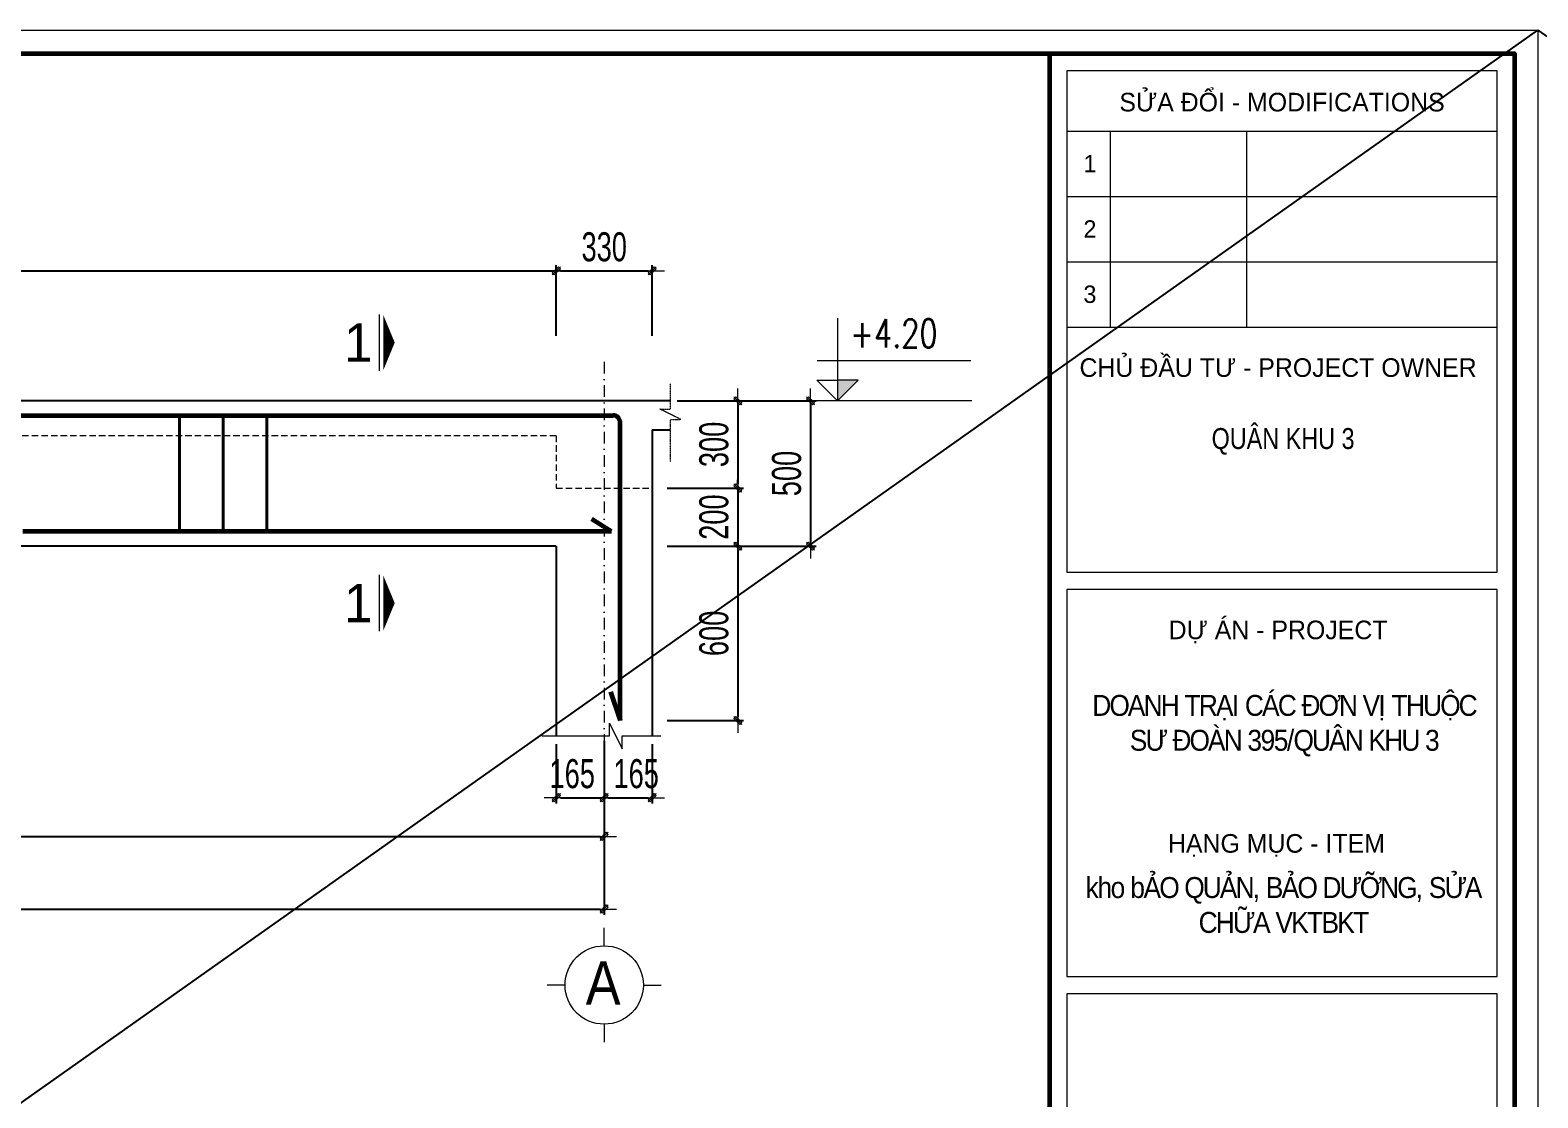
# Model space of a CAD drawing. Header units: millimetres. Extents: x -211129 to 461116, y -574633 to 115.
# Drawn here: x 116350 to 129316, y -540874 to -531691 of the extents above; entities that cross this region are included whole.
import ezdxf
from ezdxf.enums import TextEntityAlignment as Align

# ---------------------------------------------------------------- set-up
doc = ezdxf.new("R2010")
doc.units = ezdxf.units.MM
doc.header["$MEASUREMENT"] = 0
doc.header["$PDMODE"] = 32
doc.linetypes.add('DASHDOT', pattern=[1, 0.5, -0.25, 0, -0.25])
doc.linetypes.add('HIDDEN', pattern=[0.375, 0.25, -0.125])
doc.layers.get('Defpoints').update_dxf_attribs({"color": 1})
for name, color, linetype, lineweight in [('08. Net Text', 3, 'Continuous', 13), ('EG Text1', 3, 'Continuous', 20), ('Khac', 156, 'Continuous', 9), ('Khungten_LCDI', 7, 'Continuous', 5), ('KICHTHUOC', 8, 'Continuous', 18), ('LC Dim', 8, 'Continuous', 18), ('LC ISO', 153, 'Continuous', 13), ('LC Khac', 4, 'Continuous', 9), ('LC MANH DUT', 35, 'HIDDEN', 5), ('LC Net dam2', 6, 'Continuous', 40), ('LC Net dam3', 1, 'Continuous', 60), ('LC Net manh', 133, 'Continuous', 5), ('LC Net thay', 63, 'Continuous', 25), ('LC Net truc', 79, 'DASHDOT', 13), ('LC Text1', 3, 'Continuous', 20), ('MANH', 35, 'HIDDEN', 5)]:
    doc.layers.add(name, color=color, linetype=linetype, lineweight=lineweight)
doc.layers.add('KCS_Plotter', color=11, linetype='Continuous', plot=False)
doc.styles.add('EG Huy', font='vnsimli.shx', dxfattribs={"width": 0.75})
doc.styles.add('HOATBIF', font='hoatbif.shx', dxfattribs={"width": 0.7})
doc.styles.add('Khungten', font='VHAVAN.TTF', dxfattribs={"width": 0.9, "height": 5000})
doc.styles.add('LC 1', font='VHAVANB.TTF')
doc.styles.add('LC 3', font='vnsimli.shx', dxfattribs={"width": 0.75})
doc.styles.add('Text Khung Ten', font='VHAVAN.TTF')
doc.styles.add('Title', font='VHBLACK.TTF', dxfattribs={"width": 0.8})
doc.dimstyles.new('1-100', dxfattribs={"dimscale": 100, "dimtxt": 2.5, "dimasz": 0.35, "dimexe": 0.5, "dimexo": 0, "dimgap": 0.8, "dimtad": 1, "dimdec": 0, "dimzin": 0, "dimdsep": 46, "dimtxsty": 'HOATBIF', "dimblk1": 'DOT', "dimblk2": 'DOT', "dimsah": 1, "dimcen": -1, "dimdle": 1, "dimclrd": 256, "dimclre": 256, "dimclrt": 4, "dimadec": 3, "dimazin": 2, "dimtfac": 0.333333, "dimtdec": 0, "dimtix": 1, "dimtmove": 2, "dimatfit": 3, "dimldrblk": 'DOT', "dimfxl": 1, "dimtvp": 0.833333, "dimtolj": 1, "dimtzin": 0, "dimarcsym": 0})

# ---------------------------------------------------------------- blocks, each defined once
blk = doc.blocks.new('lcdi fix')
at = {"layer": 'Defpoints', "lineweight": 0}
blk.add_lwpolyline([(-1200, -14850), (-1200, 14850), (40800, 14850), (40800, -14850)], close=True, dxfattribs=at)
at = {"layer": 'Khungten_LCDI', "color": 5, "lineweight": 60}
blk.add_line((36600, 14650), (36600, -14650), dxfattribs=at)
at = {"layer": 'Khungten_LCDI', "color": 5, "lineweight": 25}
blk.add_line((40600, -14650), (40600, 14650), dxfattribs=at)
at = {"layer": 'Khungten_LCDI', "color": 9, "lineweight": 15}
for p, q in [((36750, 13981), (40450, 13981)), ((37123, 13981), (37123, 12297)), ((38293, 13981), (38293, 12297)), ((36750, 13420), (40450, 13420)), ((36750, 12858), (40450, 12858)), ((36750, 12297), (40450, 12297))]:
    blk.add_line(p, q, dxfattribs=at)
at = {"layer": 'Khungten_LCDI', "color": 5, "lineweight": 60}
blk.add_lwpolyline([(0, -14650), (0, 14650), (40600, 14650), (40600, -14650)], close=True, dxfattribs=at)
at = {"layer": 'Khungten_LCDI', "color": 9, "lineweight": 15}
for points in [[(36750, 10190), (40450, 10190), (40450, 14500), (36750, 14500)], [(36750, 6712), (40450, 6712), (40450, 10040), (36750, 10040)], [(36750, 2587), (40450, 2587), (40450, 6562), (36750, 6562)]]:
    blk.add_lwpolyline(points, close=True, dxfattribs=at)
at = {"color": 7, "style": 'Khungten'}
for s, p in [('söa ®æi - modifications', (38600, 14151)), ('chñ ®Çu t\xad - project owner', (38566, 11868)), ('dù ¸n - project', (38566, 9612)), ('h¹ng môc - item', (38552, 7776))]:
    blk.add_text(s, height=160, dxfattribs=at).set_placement(p, align=Align.CENTER)
at = {"color": 4, "char_height": 180, "attachment_point": 5, "style": 'Khungten'}
for s, insert, width in [('{\\f.VnArialH|b0|i0|c0|p34;\\W0.8;qu©n khu 3}', (38609, 11313), 2315.24), ('{\\f.VnArialH|b0|i0|c0|p34;\\W0.9;\\T0.9;doanh tr¹i c¸c ®¬n vÞ thuéc s\xad ®oµn 395/qu©n khu 3}', (38617, 8868), 3461.97), ('{\\f.VnArialH|b0|i0|c0|p34;\\T0.9;kho b\\fArial|b0|i0|c0|p34;ẢO QUẢN, BẢO DƯỠNG, SỬA CHỮA VKTBKT}', (38609, 7325), 3712.56)]:
    blk.add_mtext(s, dxfattribs=dict(at, insert=insert, width=width))
at = {"color": 7, "style": 'Khungten', "width": 0.8}
for tag, p in [('REVISION', (39499, -10746)), ('NGAYHT', (39546, -11609))]:
    blk.add_attdef(tag, text='', height=200, dxfattribs=at).set_placement(p, align=Align.CENTER)
at = {"layer": '08. Net Text', "color": 7, "style": 'Text Khung Ten'}
blk.add_text('1', height=150, dxfattribs=at).set_placement((36892, 13627))
at = {"layer": '08. Net Text', "color": 7, "ltscale": 2, "style": 'Text Khung Ten'}
for s, p in [('2', (36892, 13065)), ('3', (36892, 12504))]:
    blk.add_text(s, height=150, dxfattribs=at).set_placement(p)
at = {"layer": 'LC Text1', "color": 3, "style": 'LC 1', "width": 1.834006}
for tag, p, p2 in [('TENBANVE1', (36913, -8886), (40339, -8886)), ('TENBANVE2', (36913, -9562), (40339, -9562))]:
    blk.add_attdef(tag, text='', height=250, dxfattribs=at).set_placement(p, p2, align=Align.FIT)
at = {"layer": 'LC Text1', "style": 'Title', "width": 0.7}
blk.add_attdef('SOBANVE', text='', height=250, dxfattribs=at).set_placement((39562, -13896), align=Align.CENTER)
blk = doc.blocks.new('CT')
at = {"layer": 'LC Khac'}
blk.add_hatch(color=252, dxfattribs=at).paths.add_polyline_path([(3.25, 1.6), (1.64, 1.6), (1.64, 0)])
at = {"layer": 'LC Khac', "color": 9, "ltscale": 50}
for p, q in [((0.05, 3.14), (12, 3.14)), ((12.09, 0), (0, 0))]:
    blk.add_line(p, q, dxfattribs=at)
for points in [[(1.64, 6.43), (1.64, 0)], [(1.64, 0), (0.03, 1.6), (1.64, 1.6)], [(1.64, 0), (3.25, 1.6), (1.64, 1.6)]]:
    blk.add_lwpolyline(points, dxfattribs=at)
at = {"layer": 'LC Khac', "color": 3, "style": 'LC 3', "width": 0.75}
blk.add_attdef('CT', (1.91, 3.5), '', height=2.2, dxfattribs=at)
blk = doc.blocks.new('TTRUC')
at = {"layer": 'LC ISO'}
for p, q in [((0, 6.95), (0, 10.13)), ((-6.95, 0), (-10.13, 0)), ((6.95, 0), (10.13, 0)), ((0, -6.95), (0, -10.13))]:
    blk.add_line(p, q, dxfattribs=at)
at = {"layer": 'LC Net manh'}
blk.add_circle((0, 0), 6.95, dxfattribs=at)
blk = doc.blocks.new('DOT')
at = {"layer": 'LC Dim'}
blk.add_line((-3, 0), (3, 0), dxfattribs=at)
at = {"layer": 'LC Dim', "color": 4}
blk.add_line((-1, -1), (1, 1), dxfattribs=at)
blk.add_lwpolyline([(0.5, 1), (-1, -0.5), (-0.5, -1), (1, 0.5)], close=True, dxfattribs=at)
blk = doc.blocks.new('*D1278')
at = {"layer": 'Defpoints', "color": 0, "ltscale": 2, "transparency": 16777216}
for p in [(120875, -537831), (121287, -537831), (121287, -538292)]:
    blk.add_point(p, dxfattribs=at)
at = {"layer": 'LC Dim', "lineweight": -2, "ltscale": 2, "transparency": 16777216}
for p, q in [((120875, -537831), (120875, -538342)), ((121287, -537831), (121287, -538342)), ((120910, -538292), (121252, -538292))]:
    blk.add_line(p, q, dxfattribs=at)
at = {"layer": 'LC Dim', "lineweight": -2, "ltscale": 2, "transparency": 16777216, "xscale": 35, "yscale": 35, "zscale": 35, "rotation": 180}
blk.add_blockref('DOT', (120875, -538292), dxfattribs=at)
at = {"layer": 'LC Dim', "lineweight": -2, "ltscale": 2, "transparency": 16777216, "xscale": 35, "yscale": 35, "zscale": 35}
blk.add_blockref('DOT', (121287, -538292), dxfattribs=at)
at = {"layer": 'LC Dim', "color": 4, "ltscale": 2, "transparency": 16777216, "insert": (121012, -538087), "char_height": 250, "attachment_point": 5, "style": 'HOATBIF'}
blk.add_mtext('\\A1;165', dxfattribs=at)
blk = doc.blocks.new('_Dot')
at = {"color": 0, "linetype": 'ByBlock', "lineweight": -2}
blk.add_line((-0.5, 0), (-1, 0), dxfattribs=at)
at = {"color": 0, "linetype": 'ByBlock', "const_width": 0.5}
blk.add_lwpolyline([(-0.25, 0, 1), (0.25, 0, 1)], format="xyb", close=True, dxfattribs=at)
blk = doc.blocks.new('*D1279')
at = {"layer": 'Defpoints', "color": 0, "ltscale": 2, "transparency": 16777216}
for p in [(121287, -537831), (121700, -537831), (121700, -538292)]:
    blk.add_point(p, dxfattribs=at)
at = {"layer": 'LC Dim', "lineweight": -2, "ltscale": 2, "transparency": 16777216}
for p, q in [((121287, -537831), (121287, -538342)), ((121700, -537831), (121700, -538342)), ((121322, -538292), (121665, -538292))]:
    blk.add_line(p, q, dxfattribs=at)
at = {"layer": 'LC Dim', "lineweight": -2, "ltscale": 2, "transparency": 16777216, "xscale": 35, "yscale": 35, "zscale": 35, "rotation": 180}
blk.add_blockref('DOT', (121287, -538292), dxfattribs=at)
at = {"layer": 'LC Dim', "lineweight": -2, "ltscale": 2, "transparency": 16777216, "xscale": 35, "yscale": 35, "zscale": 35}
blk.add_blockref('DOT', (121700, -538292), dxfattribs=at)
at = {"layer": 'LC Dim', "color": 4, "ltscale": 2, "transparency": 16777216, "insert": (121562, -538087), "char_height": 250, "attachment_point": 5, "style": 'HOATBIF'}
blk.add_mtext('\\A1;165', dxfattribs=at)
blk = doc.blocks.new('*D1282')
at = {"layer": 'Defpoints', "color": 0, "ltscale": 2, "transparency": 16777216}
for p in [(106287, -537803), (121287, -537803), (121287, -538625)]:
    blk.add_point(p, dxfattribs=at)
at = {"layer": 'LC Dim', "lineweight": -2, "ltscale": 2, "transparency": 16777216}
for p, q in [((106287, -537803), (106287, -538675)), ((121287, -537803), (121287, -538675)), ((106322, -538625), (121252, -538625))]:
    blk.add_line(p, q, dxfattribs=at)
at = {"layer": 'LC Dim', "lineweight": -2, "ltscale": 2, "transparency": 16777216, "xscale": 35, "yscale": 35, "zscale": 35, "rotation": 180}
blk.add_blockref('DOT', (106287, -538625), dxfattribs=at)
at = {"layer": 'LC Dim', "lineweight": -2, "ltscale": 2, "transparency": 16777216, "xscale": 35, "yscale": 35, "zscale": 35}
blk.add_blockref('DOT', (121287, -538625), dxfattribs=at)
at = {"layer": 'LC Dim', "color": 4, "ltscale": 2, "transparency": 16777216, "insert": (113787, -538420), "char_height": 250, "attachment_point": 5, "style": 'HOATBIF'}
blk.add_mtext('\\A1;6000', dxfattribs=at)
blk = doc.blocks.new('*D1283')
at = {"layer": 'Defpoints', "color": 0, "ltscale": 2, "transparency": 16777216}
for p in [(106287, -537803), (121287, -537803), (121287, -539250)]:
    blk.add_point(p, dxfattribs=at)
at = {"layer": 'LC Dim', "lineweight": -2, "ltscale": 2, "transparency": 16777216}
for p, q in [((106287, -537803), (106287, -539300)), ((121287, -537803), (121287, -539300)), ((106322, -539250), (121252, -539250))]:
    blk.add_line(p, q, dxfattribs=at)
at = {"layer": 'LC Dim', "lineweight": -2, "ltscale": 2, "transparency": 16777216, "xscale": 35, "yscale": 35, "zscale": 35, "rotation": 180}
blk.add_blockref('DOT', (106287, -539250), dxfattribs=at)
at = {"layer": 'LC Dim', "lineweight": -2, "ltscale": 2, "transparency": 16777216, "xscale": 35, "yscale": 35, "zscale": 35}
blk.add_blockref('DOT', (121287, -539250), dxfattribs=at)
at = {"layer": 'LC Dim', "color": 4, "ltscale": 2, "transparency": 16777216, "insert": (113787, -539045), "char_height": 250, "attachment_point": 5, "style": 'HOATBIF'}
blk.add_mtext('\\A1;6000', dxfattribs=at)
blk = doc.blocks.new('*D1285')
at = {"layer": 'Defpoints', "color": 0, "ltscale": 2, "transparency": 16777216}
for p in [(121914, -534879), (121914, -535629), (122436, -535629)]:
    blk.add_point(p, dxfattribs=at)
at = {"layer": 'LC Dim', "lineweight": -2, "ltscale": 2, "transparency": 16777216}
for p, q in [((121914, -534879), (122486, -534879)), ((122436, -534914), (122436, -535594)), ((121914, -535629), (122486, -535629))]:
    blk.add_line(p, q, dxfattribs=at)
at = {"layer": 'LC Dim', "lineweight": -2, "ltscale": 2, "transparency": 16777216, "xscale": 35, "yscale": 35, "zscale": 35}
for p, rotation in [((122436, -534879), 90), ((122436, -535629), 270)]:
    blk.add_blockref('DOT', p, dxfattribs=dict(at, rotation=rotation))
at = {"layer": 'LC Dim', "color": 4, "ltscale": 2, "transparency": 16777216, "insert": (122231, -535254), "char_height": 250, "attachment_point": 5, "rotation": 90, "style": 'HOATBIF'}
blk.add_mtext('\\A1;300', dxfattribs=at)
blk = doc.blocks.new('*D1286')
at = {"layer": 'Defpoints', "color": 0, "ltscale": 2, "transparency": 16777216}
for p in [(121827, -535629), (121827, -536129), (122436, -536129)]:
    blk.add_point(p, dxfattribs=at)
at = {"layer": 'LC Dim', "lineweight": -2, "ltscale": 2, "transparency": 16777216}
for p, q in [((121827, -535629), (122486, -535629)), ((122436, -535594), (122436, -535559)), ((122436, -535629), (122436, -536129)), ((121827, -536129), (122486, -536129)), ((122436, -536164), (122436, -536199))]:
    blk.add_line(p, q, dxfattribs=at)
at = {"layer": 'LC Dim', "lineweight": -2, "ltscale": 2, "transparency": 16777216, "xscale": 35, "yscale": 35, "zscale": 35}
for p, rotation in [((122436, -535629), 270), ((122436, -536129), 90)]:
    blk.add_blockref('DOT', p, dxfattribs=dict(at, rotation=rotation))
at = {"layer": 'LC Dim', "color": 4, "ltscale": 2, "transparency": 16777216, "insert": (122231, -535879), "char_height": 250, "attachment_point": 5, "rotation": 90, "style": 'HOATBIF'}
blk.add_mtext('\\A1;200', dxfattribs=at)
blk = doc.blocks.new('*D1287')
at = {"layer": 'Defpoints', "color": 0, "ltscale": 2, "transparency": 16777216}
for p in [(121827, -536129), (121827, -537629), (122436, -537629)]:
    blk.add_point(p, dxfattribs=at)
at = {"layer": 'LC Dim', "lineweight": -2, "ltscale": 2, "transparency": 16777216}
for p, q in [((121827, -536129), (122486, -536129)), ((122436, -536164), (122436, -537594)), ((121827, -537629), (122486, -537629))]:
    blk.add_line(p, q, dxfattribs=at)
at = {"layer": 'LC Dim', "lineweight": -2, "ltscale": 2, "transparency": 16777216, "xscale": 35, "yscale": 35, "zscale": 35}
for p, rotation in [((122436, -536129), 90), ((122436, -537629), 270)]:
    blk.add_blockref('DOT', p, dxfattribs=dict(at, rotation=rotation))
at = {"layer": 'LC Dim', "color": 4, "ltscale": 2, "transparency": 16777216, "insert": (122231, -536879), "char_height": 250, "attachment_point": 5, "rotation": 90, "style": 'HOATBIF'}
blk.add_mtext('\\A1;600', dxfattribs=at)
blk = doc.blocks.new('*D1288')
at = {"layer": 'Defpoints', "color": 0, "ltscale": 2, "transparency": 16777216}
for p in [(121914, -534879), (121914, -536129), (123061, -536129)]:
    blk.add_point(p, dxfattribs=at)
at = {"layer": 'LC Dim', "lineweight": -2, "ltscale": 2, "transparency": 16777216}
for p, q in [((121914, -534879), (123111, -534879)), ((123061, -534914), (123061, -536094)), ((121914, -536129), (123111, -536129))]:
    blk.add_line(p, q, dxfattribs=at)
at = {"layer": 'LC Dim', "lineweight": -2, "ltscale": 2, "transparency": 16777216, "xscale": 35, "yscale": 35, "zscale": 35}
for p, rotation in [((123061, -534879), 90), ((123061, -536129), 270)]:
    blk.add_blockref('DOT', p, dxfattribs=dict(at, rotation=rotation))
at = {"layer": 'LC Dim', "color": 4, "ltscale": 2, "transparency": 16777216, "insert": (122856, -535504), "char_height": 250, "attachment_point": 5, "rotation": 90, "style": 'HOATBIF'}
blk.add_mtext('\\A1;500', dxfattribs=at)
blk = doc.blocks.new('*D1290')
at = {"layer": 'Defpoints', "color": 0, "ltscale": 2, "transparency": 16777216}
for p in [(120875, -533761), (106700, -534319), (120875, -534319)]:
    blk.add_point(p, dxfattribs=at)
at = {"layer": 'LC Dim', "lineweight": -2, "ltscale": 2, "transparency": 16777216}
for p, q in [((106700, -534319), (106700, -533711)), ((106735, -533761), (120840, -533761)), ((120875, -534319), (120875, -533711))]:
    blk.add_line(p, q, dxfattribs=at)
at = {"layer": 'LC Dim', "lineweight": -2, "ltscale": 2, "transparency": 16777216, "xscale": 35, "yscale": 35, "zscale": 35, "rotation": 180}
blk.add_blockref('DOT', (106700, -533761), dxfattribs=at)
at = {"layer": 'LC Dim', "lineweight": -2, "ltscale": 2, "transparency": 16777216, "xscale": 35, "yscale": 35, "zscale": 35}
blk.add_blockref('DOT', (120875, -533761), dxfattribs=at)
at = {"layer": 'LC Dim', "color": 4, "ltscale": 2, "transparency": 16777216, "insert": (113787, -533556), "char_height": 250, "attachment_point": 5, "style": 'HOATBIF'}
blk.add_mtext('\\A1;5670', dxfattribs=at)
blk = doc.blocks.new('*D1291')
at = {"layer": 'Defpoints', "color": 0, "ltscale": 2, "transparency": 16777216}
for p in [(121700, -533761), (120875, -534319), (121700, -534319)]:
    blk.add_point(p, dxfattribs=at)
at = {"layer": 'LC Dim', "lineweight": -2, "ltscale": 2, "transparency": 16777216}
for p, q in [((120875, -534319), (120875, -533711)), ((120910, -533761), (121665, -533761)), ((121700, -534319), (121700, -533711))]:
    blk.add_line(p, q, dxfattribs=at)
at = {"layer": 'LC Dim', "lineweight": -2, "ltscale": 2, "transparency": 16777216, "xscale": 35, "yscale": 35, "zscale": 35, "rotation": 180}
blk.add_blockref('DOT', (120875, -533761), dxfattribs=at)
at = {"layer": 'LC Dim', "lineweight": -2, "ltscale": 2, "transparency": 16777216, "xscale": 35, "yscale": 35, "zscale": 35}
blk.add_blockref('DOT', (121700, -533761), dxfattribs=at)
at = {"layer": 'LC Dim', "color": 4, "ltscale": 2, "transparency": 16777216, "insert": (121287, -533556), "char_height": 250, "attachment_point": 5, "style": 'HOATBIF'}
blk.add_mtext('\\A1;330', dxfattribs=at)

msp = doc.modelspace()

# ---------------------------------------------------------------- linework, layer by layer
at = {"layer": 'KCS_Plotter', "ltscale": 250}
for p, q in [((87316.3, -561391.2), (129316.3, -531691.2)), ((129316.3, -531691.2), (171316.3, -561391.2))]:
    msp.add_line(p, q, dxfattribs=at)
at = {"layer": 'LC Dim', "ltscale": 2}
msp.add_lwpolyline([(120749.7, -537760.8), (121331.3, -537760.8), (121331.3, -537650.8), (121441.3, -537870.8), (121441.3, -537760.8), (121772.9, -537760.8)], dxfattribs=at)
at = {"layer": 'LC Khac', "color": 1, "ltscale": 2}
for p, q in [((119351.3, -534135.6), (119351.3, -534621.1)), ((119351.3, -536375.8), (119351.3, -536861.3))]:
    msp.add_line(p, q, dxfattribs=at)
for points in [[(119485.3, -534378.3, 0, 471.4, 0), (119387.9, -534378.3, 275, 275, 0)], [(119485.3, -536618.6, 0, 471.4, 0), (119387.9, -536618.6, 275, 275, 0)]]:
    msp.add_lwpolyline(points, format="xyseb", dxfattribs=at)
at = {"layer": 'LC MANH DUT', "ltscale": 220}
for p, q in [((120874.5, -535179.2), (106699.5, -535179.2)), ((120874.5, -535179.2), (120874.5, -535629.2)), ((120874.5, -535629.2), (121699.5, -535629.2))]:
    msp.add_line(p, q, dxfattribs=at)
at = {"layer": 'LC Net dam2'}
for p, q in [((117634.3, -535004.2), (117634.3, -536004.2)), ((118009.3, -535004.2), (118009.3, -536004.2)), ((118384.3, -535004.2), (118384.3, -536004.2))]:
    msp.add_line(p, q, dxfattribs=at)
at = {"layer": 'LC Net dam3'}
for p, q in [((106212, -535004.2), (116662, -535004.2)), ((116662, -535004.2), (121362, -535004.2)), ((121424.5, -537629.2), (121424.5, -535066.7)), ((121348.5, -536004.2), (116287, -536004.2)), ((121340.2, -537383.1), (121424.5, -537629.2))]:
    msp.add_line(p, q, dxfattribs=at)
at = {"layer": 'LC Net dam3', "ltscale": 2}
msp.add_line((121348.5, -536004.2), (121181.9, -535896.2), dxfattribs=at)
at = {"layer": 'LC Net dam3'}
msp.add_arc((121362, -535066.7), 62.5, 359.99592, 90, dxfattribs=at)
at = {"layer": 'LC Net thay', "ltscale": 200}
for p, q in [((121856.2, -534879.2, -0.3), (105710.2, -534879.2)), ((121699.5, -535129.2), (121699.5, -537760.8)), ((121699.5, -535129.2), (121856.2, -535129.2, -59.2)), ((120874.5, -536129.2), (106699.5, -536129.2)), ((120874.5, -536129.2), (120874.5, -537760.8))]:
    msp.add_line(p, q, dxfattribs=at)
at = {"layer": 'LC Net truc', "ltscale": 200}
msp.add_line((121287, -534545), (121287, -539231.6), dxfattribs=at)
at = {"layer": 'MANH', "ltscale": 2, "elevation": -47.3}
msp.add_lwpolyline([(121856.2, -535401.7), (121856.2, -535040.1), (121946.6, -535040.1), (121765.8, -534949.7), (121856.2, -534949.7), (121856.2, -534732.5)], dxfattribs=at)

# ---------------------------------------------------------------- block references
at = {"layer": 'EG Text1'}
ref = msp.add_blockref('CT', (123111.5, -534879.2), dxfattribs=dict(at, xscale=110.6268069788348, yscale=110.6268069788348, zscale=110.6268069788348))
ref.add_attrib('CT', '+4.20', (123403.4, -534421.1), dxfattribs={"layer": 'Khac', "color": 3, "height": 243.38, "style": 'EG Huy', "width": 0.75})
at = {"layer": 'KICHTHUOC', "xscale": 48.4759066690458, "yscale": 48.4759066690458, "zscale": 48.4759066690458}
msp.add_blockref('TTRUC', (121287, -539903.1), dxfattribs=at)
at = {"layer": 'LC Net thay'}
msp.add_blockref('lcdi fix', (88516.3, -546541.2), dxfattribs=at)

# ---------------------------------------------------------------- texts
at = {"ltscale": 2, "style": 'LC 1'}
for p in [(119172.7, -534378.3), (119172.7, -536618.6)]:
    msp.add_attdef('1', text='A', height=330, dxfattribs=at).set_placement(p, align=Align.MIDDLE_CENTER)
at = {"layer": 'LC Text1', "ltscale": 0.2, "style": 'LC 1', "width": 0.9}
msp.add_text('a', height=375, dxfattribs=at).set_placement((121278, -540185.8), align=Align.BOTTOM_CENTER)

# ---------------------------------------------------------------- dimensions: what is measured, and where the dimension line sits
at = {"layer": 'LC Dim', "ltscale": 2}
for base, p1, p2, picture, middle in [((120874.5, -533760.5), (106699.5, -534319.1), (120874.5, -534319.1), '*D1290', (113787, -533555.5)), ((121699.5, -533760.5), (120874.5, -534319.1), (121699.5, -534319.1), '*D1291', (121287, -533555.5)), ((121287, -538625.3), (106287, -537803.1), (121287, -537803.1), '*D1282', (113787, -538420.3)), ((121287, -539250.3), (106287, -537803.1), (121287, -537803.1), '*D1283', (113787, -539045.3))]:
    dim = msp.add_linear_dim(base=base, p1=p1, p2=p2, dimstyle='1-100', override={"dimlfac": 0.4}, dxfattribs=at)
    dim.commit()
    dim.dimension.update_dxf_attribs({"geometry": picture, "text_midpoint": middle})
for base, p1, p2, picture, middle in [((122436.3, -535629.2), (121914.1, -534879.2), (121914.1, -535629.2), '*D1285', (122231.3, -535254.2)), ((123061.5, -536129.2), (121914.1, -534879.2), (121914.1, -536129.2), '*D1288', (122856.5, -535504.2)), ((122436.3, -536129.2), (121826.7, -535629.2), (121826.7, -536129.2), '*D1286', (122231.3, -535879.2)), ((122436.3, -537629.2), (121826.7, -536129.2), (121826.7, -537629.2), '*D1287', (122231.3, -536879.2))]:
    dim = msp.add_linear_dim(base=base, p1=p1, p2=p2, angle=90, dimstyle='1-100', override={"dimlfac": 0.4}, dxfattribs=at)
    dim.commit()
    dim.dimension.update_dxf_attribs({"geometry": picture, "text_midpoint": middle})
for base, p1, p2, picture, middle in [((121287, -538291.9), (120874.5, -537830.5), (121287, -537830.5), '*D1278', (121012, -538086.9)), ((121699.5, -538291.9), (121287, -537830.5), (121699.5, -537830.5), '*D1279', (121562, -538086.9))]:
    dim = msp.add_linear_dim(base=base, p1=p1, p2=p2, dimstyle='1-100', override={"dimlfac": 0.4}, dxfattribs=at)
    dim.commit()
    dim.dimension.update_dxf_attribs({"geometry": picture, "text_midpoint": middle, "dimtype": 160})

doc.saveas('drawing.dxf')
